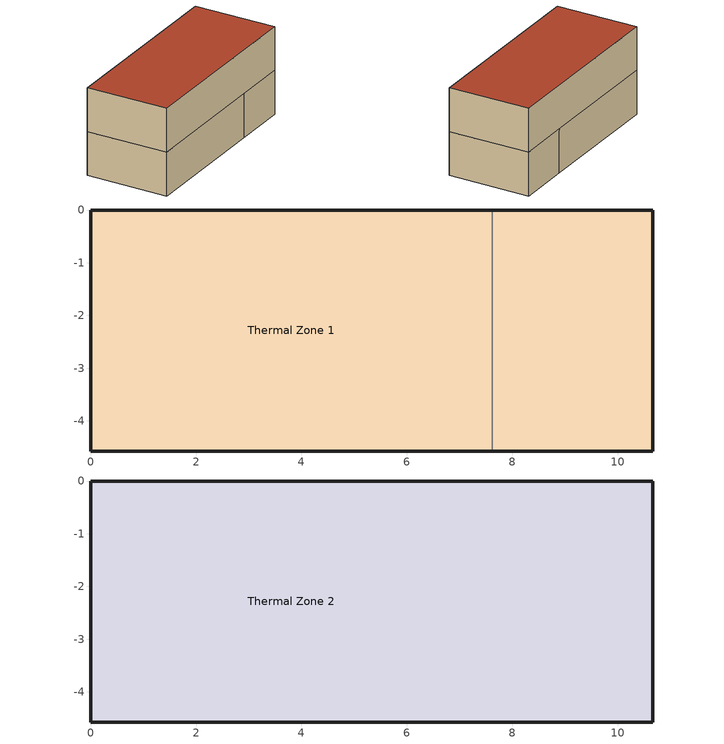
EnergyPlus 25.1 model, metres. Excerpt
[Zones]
Thermal Zone 1
 floor ground (ExtSlabCarpet 4in ClimateZone 1-8): 0,-4.57 0,0 7.62,0 7.62,-4.57 z0; 10.67,0 10.67,-4.57 7.62,-4.57 7.62,0 z0
 wall outside (ASHRAE 189.1-2009 ExtWall Mass ClimateZone 4): 0,0 0,-4.57 7.62,-4.57 10.67,-4.57 10.67,0 7.62,0 0,0 z0:2.44
 wall to Thermal Zone 1 (Interior Wall): 7.62,-4.57 7.62,0 7.62,-4.57 z0:2.44
Thermal Zone 2
 floor to Thermal Zone 1 (Interior Floor): 10.67,0 10.67,-4.57 7.62,-4.57 7.62,0 z2.44; 7.62,0 7.62,-4.57 0,-4.57 0,0 z2.44
 wall outside (ASHRAE 189.1-2009 ExtWall Mass ClimateZone 4): 10.67,-4.57 10.67,0 0,0 0,-4.57 10.67,-4.57 z2.44:4.88
 roof outside (ASHRAE 189.1-2009 ExtRoof IEAD ClimateZone 2-5): 0,0 0,-4.57 10.67,-4.57 10.67,0 z4.88
[Building]
Building 1: North Axis {deg}=-0
[Site:Location]
SEVILLA: Latitude {deg}=37.42; Longitude {deg}=-5.9; Time Zone {hr}=1; Elevation {m}=31; Keep Site Location Information=No
[SizingPeriod:DesignDay] Day of Month=21; Dry-Bulb Temperature Range Modifier Type=DefaultMultipliers; Barometric Pressure {Pa}=100953; Rain Indicator=No; Snow Indicator=No; Daylight Saving Time Indicator=No; Begin Environment Reset Mode=FullResetAtBeginEnvironment
Name | Month | Day Type | Maximum Dry-Bulb Temperature {C} | Daily Dry-Bulb Temperature Range {deltaC} | Humidity Condition Type | Wetbulb or DewPoint at Maximum Dry-Bulb {C} | Wind Speed {m/s} | Wind Direction {deg} | Solar Model Indicator | ASHRAE Clear Sky Optical Depth for Beam Irradiance (taub) | ASHRAE Clear Sky Optical Depth for Diffuse Irradiance (taud) | Enthalpy at Maximum Dry-Bulb {J/kg} | Sky Clearness
SEVILLA Ann Clg .4% Condns DB=>MWB | 7 | SummerDesignDay | 39.9 | 16.4 | Wetbulb | 23.8 | 3.4 | 240 | ASHRAETau | 0.447 | 2.027
SEVILLA Ann Clg .4% Condns DP=>MDB | 7 | SummerDesignDay | 28.9 | 16.4 | Dewpoint | 22 | 3.4 | 240 | ASHRAETau | 0.447 | 2.027
SEVILLA Ann Clg .4% Condns Enth=>MDB | 7 | SummerDesignDay | 36.4 | 16.4 | Enthalpy |  | 3.4 | 240 | ASHRAETau | 0.447 | 2.027 | 76300
SEVILLA Ann Clg .4% Condns WB=>MDB | 7 | SummerDesignDay | 36.6 | 16.4 | Wetbulb | 25.1 | 3.4 | 240 | ASHRAETau | 0.447 | 2.027
SEVILLA Ann Htg 99.6% Condns DB | 1 | WinterDesignDay | 1.3 | 0 | Wetbulb | 1.3 | 1.3 | 30 | ASHRAEClearSky |  |  |  | 0
SEVILLA Ann Htg Wind 99.6% Condns WS=>MCDB | 1 | WinterDesignDay | 13.5 | 0 | Wetbulb | 13.5 | 10.4 | 30 | ASHRAEClearSky |  |  |  | 0
SEVILLA Ann Hum_n 99.6% Condns DP=>MCDB | 1 | WinterDesignDay | 8 | 0 | Dewpoint | -4.7 | 1.3 | 30 | ASHRAEClearSky |  |  |  | 0
[Material] Thermal Absorptance=0.9
Name | Roughness | Thickness {m} | Conductivity {W/m-K} | Density {kg/m3} | Specific Heat {J/kg-K} | Solar Absorptance | Visible Absorptance
1/2IN Gypsum | Smooth | 0.0127 | 0.16 | 784.9 | 830 | 0.4 | 0.4
1IN Stucco | Smooth | 0.0253 | 0.6918 | 1858 | 837 | 0.92 | 0.92
8IN Concrete HW | MediumRough | 0.2033 | 1.7296 | 2243 | 837 | 0.65 | 0.65
F16 Acoustic tile | MediumSmooth | 0.0191 | 0.06 | 368 | 590 | 0.3 | 0.3
G01a 19mm gypsum board | MediumSmooth | 0.019 | 0.16 | 800 | 1090 | 0.4 | 0.4
M11 100mm lightweight concrete | MediumRough | 0.1016 | 0.53 | 1280 | 840 | 0.5 | 0.5
MAT-CC05 4 HW CONCRETE | Rough | 0.1016 | 1.311 | 2240 | 836.8 | 0.85 | 0.85
Metal Decking | MediumSmooth | 0.0015 | 45.006 | 7680 | 418.4 | 0.6 | 0.6
Roof Insulation [21] | MediumRough | 0.2105 | 0.049 | 265 | 836.8 | 0.7 | 0.7
Roof Membrane | VeryRough | 0.0095 | 0.16 | 1121.29 | 1460 | 0.7 | 0.7
Wall Insulation [37] | MediumRough | 0.0681 | 0.0432 | 91 | 837 | 0.5 | 0.5
[Material:AirGap]
Name | Thermal Resistance {m2-K/W}
F04 Wall air space resistance | 0.15
F05 Ceiling air space resistance | 0.18
[Material:NoMass]
CP02 CARPET PAD: Roughness=Smooth; Thermal Resistance {m2-K/W}=0.1; Thermal Absorptance=0.9; Solar Absorptance=0.8; Visible Absorptance=0.8
[Construction]
ASHRAE 189.1-2009 ExtRoof IEAD ClimateZone 2-5: Roof Membrane, Roof Insulation [21], Metal Decking
ASHRAE 189.1-2009 ExtWall Mass ClimateZone 4: 1IN Stucco, 8IN Concrete HW, Wall Insulation [37], 1/2IN Gypsum
ExtSlabCarpet 4in ClimateZone 1-8: MAT-CC05 4 HW CONCRETE, CP02 CARPET PAD
Interior Floor: F16 Acoustic tile, F05 Ceiling air space resistance, M11 100mm lightweight concrete
Interior Wall: G01a 19mm gypsum board, F04 Wall air space resistance, G01a 19mm gypsum board
[Zone] Multiplier=1; Part of Total Floor Area=Yes
Thermal Zone 1; Thermal Zone 2
[Space] Space Type=189.1-2009 - Office - OpenOffice - CZ4-8
Name | Zone
Space 1 - 1; Space 1 - 2 | Thermal Zone 1
Space 2 - 1 | Thermal Zone 2
[SpaceList]
189.1-2009 - Office - OpenOffice - CZ4-8: Space 1 - 1, Space 1 - 2, Space 2 - 1
[Lights]
189.1-2009 - Office - OpenOffice - CZ4-8 Lights: Zone or ZoneList or Space or SpaceList=189.1-2009 - Office - OpenOffice - CZ4-8; Schedule=Office Bldg Light; Design Level Calculation Method=Watts/Area; Watts per Floor Area {W/m2}=10.6563
[People]
189.1-2009 - Office - OpenOffice - CZ4-8 People: Zone or ZoneList or Space or SpaceList=189.1-2009 - Office - OpenOffice - CZ4-8; Number of People Schedule=Office Work Occ; Number of People Calculation Method=People/Area; People per Floor Area {person/m2}=0.0565105; Fraction Radiant=0.3; Activity Level Schedule=Office Activity; Work Efficiency Schedule=Always On Continuous; Clothing Insulation Schedule=Always On Continuous; Air Velocity Schedule=Always On Continuous; Thermal Comfort Model 1 Type=Fanger
[ElectricEquipment]
189.1-2009 - Office - OpenOffice - CZ4-8 Electric Equipment: Zone or ZoneList or Space or SpaceList=189.1-2009 - Office - OpenOffice - CZ4-8; Schedule=Office Bldg Equip; Design Level Calculation Method=Watts/Area; Watts per Floor Area {W/m2}=7.64238
[ZoneInfiltration:DesignFlowRate]
189.1-2009 - Office - OpenOffice - CZ4-8 Infiltration: Zone or ZoneList or Space or SpaceList=189.1-2009 - Office - OpenOffice - CZ4-8; Schedule=Office Infil Quarter On; Design Flow Rate Calculation Method=Flow/ExteriorArea; Flow Rate per Exterior Surface Area {m3/s-m2}=0.000226568; Density Basis=Outdoor
[ZoneHVAC:TerminalUnit:VariableRefrigerantFlow] Terminal Unit Availability Schedule=Always On Discrete hvac_library; Cooling Supply Air Flow Rate {m3/s}=Autosize; No Cooling Supply Air Flow Rate {m3/s}=Autosize; Heating Supply Air Flow Rate {m3/s}=Autosize; No Heating Supply Air Flow Rate {m3/s}=Autosize; Cooling Outdoor Air Flow Rate {m3/s}=Autosize; Heating Outdoor Air Flow Rate {m3/s}=Autosize; No Load Outdoor Air Flow Rate {m3/s}=Autosize; Supply Air Fan Operating Mode Schedule=Always On Discrete hvac_library; Supply Air Fan Placement=DrawThrough; Zone Terminal Unit On Parasitic Electric Energy Use {W}=30; Zone Terminal Unit Off Parasitic Electric Energy Use {W}=20; Rated Heating Capacity Sizing Ratio {W/W}=1; Maximum Supply Air Temperature from Supplemental Heater {C}=Autosize; Maximum Outdoor Dry-Bulb Temperature for Supplemental Heater Operation {C}=21
Name | Supply Air Fan Object | Outside Air Mixer Object | Cooling Coil Object | Heating Coil Object
VRF Zone Terminal Thermal Zone 1 | VRF Zone Terminal Fan | VRF Zone Terminal Thermal Zone 1 OA Mixer | VRF Zone Terminal Cooling Coil | VRF Zone Terminal Heating Coil
VRF Zone Terminal Thermal Zone 2 | VRF Zone Terminal Fan 1 | VRF Zone Terminal Thermal Zone 2 OA Mixer | VRF Zone Terminal Cooling Coil 1 | VRF Zone Terminal Heating Coil 1
[Coil:Cooling:DX:VariableRefrigerantFlow] Availability Schedule=Always On Discrete hvac_library; Gross Rated Total Cooling Capacity {W}=Autosize; Gross Rated Sensible Heat Ratio=Autosize; Rated Air Flow Rate {m3/s}=Autosize; Cooling Capacity Ratio Modifier Function of Temperature Curve=VRFTUCoolCapFT; Cooling Capacity Modifier Curve Function of Flow Fraction=VRFACCoolCapFFF
VRF Zone Terminal Cooling Coil; VRF Zone Terminal Cooling Coil 1
[Coil:Heating:DX:VariableRefrigerantFlow] Availability Schedule=Always On Discrete hvac_library; Gross Rated Heating Capacity {W}=Autosize; Rated Air Flow Rate {m3/s}=Autosize; Heating Capacity Ratio Modifier Function of Temperature Curve=Coil Heating DX Variable Refrigerant Flow 1 VRFTUHeatCAPFT; Heating Capacity Modifier Function of Flow Fraction Curve=Coil Heating DX Variable Refrigerant Flow 1 VRFACCoolCapFFF
VRF Zone Terminal Heating Coil; VRF Zone Terminal Heating Coil 1
[Fan:OnOff] Availability Schedule=Always On Discrete hvac_library; Fan Total Efficiency=0.6; Pressure Rise {Pa}=300; Maximum Flow Rate {m3/s}=Autosize; Motor Efficiency=0.8; Motor In Airstream Fraction=1; Fan Power Ratio Function of Speed Ratio Curve=Fan On Off Power Curve 19; Fan Efficiency Ratio Function of Speed Ratio Curve=Fan On Off Efficiency Curve 6
VRF Zone Terminal Fan; VRF Zone Terminal Fan 1
[Zone equipment]
Thermal Zone 1: VRF Zone Terminal Thermal Zone 1
Thermal Zone 2: VRF Zone Terminal Thermal Zone 2
[Sizing:Zone] Zone Cooling Design Supply Air Temperature Input Method=SupplyAirTemperature; Zone Cooling Design Supply Air Temperature {C}=14; Zone Cooling Design Supply Air Temperature Difference {deltaC}=11.11; Zone Heating Design Supply Air Temperature Input Method=SupplyAirTemperature; Zone Heating Design Supply Air Temperature {C}=40; Zone Heating Design Supply Air Temperature Difference {deltaC}=11.11; Zone Cooling Design Supply Air Humidity Ratio {kgWater/kgDryAir}=0.0085; Zone Heating Design Supply Air Humidity Ratio {kgWater/kgDryAir}=0.008; Cooling Design Air Flow Method=DesignDay; Cooling Design Air Flow Rate {m3/s}=0; Cooling Minimum Air Flow per Zone Floor Area {m3/s-m2}=0.000762; Cooling Minimum Air Flow {m3/s}=0; Cooling Minimum Air Flow Fraction=0; Heating Design Air Flow Method=DesignDay; Heating Design Air Flow Rate {m3/s}=0; Heating Maximum Air Flow per Zone Floor Area {m3/s-m2}=0.002032; Heating Maximum Air Flow {m3/s}=0.141576; Heating Maximum Air Flow Fraction=0.3; Account for Dedicated Outdoor Air System=No; Zone Load Sizing Method=Sensible Load Only No Latent Load; Zone Latent Cooling Design Supply Air Humidity Ratio Input Method=HumidityRatioDifference; Zone Cooling Design Supply Air Humidity Ratio Difference {kgWater/kgDryAir}=0.005; Zone Latent Heating Design Supply Air Humidity Ratio Input Method=HumidityRatioDifference; Zone Humidification Design Supply Air Humidity Ratio Difference {kgWater/kgDryAir}=0.005; Type of Space Sum to Use=Coincident
Name | Design Specification Outdoor Air Object
Thermal Zone 1 | Thermal Zone 1 DSOA Space List
Thermal Zone 2 | 189.1-2009 - Office - OpenOffice - CZ4-8 Ventilation
[DesignSpecification:OutdoorAir]
189.1-2009 - Office - OpenOffice - CZ4-8 Ventilation: Outdoor Air Method=Sum; Outdoor Air Flow per Person {m3/s-person}=0.00943895; Outdoor Air Flow per Zone Floor Area {m3/s-m2}=0; Outdoor Air Flow per Zone {m3/s}=0; Outdoor Air Flow Air Changes per Hour {1/hr}=0
[DesignSpecification:OutdoorAir:SpaceList]
Thermal Zone 1 DSOA Space List: Space Name 1=Space 1 - 1; Space Design Specification Outdoor Air Object Name 1=189.1-2009 - Office - OpenOffice - CZ4-8 Ventilation; Space Name 2=Space 1 - 2; Space Design Specification Outdoor Air Object Name 2=189.1-2009 - Office - OpenOffice - CZ4-8 Ventilation
[AirConditioner:VariableRefrigerantFlow]
VRF System: Availability Schedule=Always On Discrete hvac_library; Gross Rated Total Cooling Capacity {W}=Autosize; Gross Rated Cooling COP {W/W}=3.3; Minimum Condenser Inlet Node Temperature in Cooling Mode {C}=-5; Maximum Condenser Inlet Node Temperature in Cooling Mode {C}=43; Cooling Capacity Ratio Modifier Function of Low Temperature Curve=VRF System VRFCoolCapFT; Cooling Capacity Ratio Boundary Curve=VRF System VRFCoolCapFTBoundary; Cooling Capacity Ratio Modifier Function of High Temperature Curve=VRF System VRFCoolCapFTHi; Cooling Energy Input Ratio Modifier Function of Low Temperature Curve=VRF System VRFCoolEIRFT; Cooling Energy Input Ratio Boundary Curve=VRF System VRFCoolEIRFTBoundary; Cooling Energy Input Ratio Modifier Function of High Temperature Curve=VRF System VRFCoolEIRFTHi; Cooling Energy Input Ratio Modifier Function of Low Part-Load Ratio Curve=VRF System CoolingEIRLowPLR; Cooling Energy Input Ratio Modifier Function of High Part-Load Ratio Curve=VRF System CoolingEIRHiPLR; Cooling Combination Ratio Correction Factor Curve=VRF System CoolingCombRatio; Cooling Part-Load Fraction Correlation Curve=VRF System VRFCPLFFPLR; Gross Rated Heating Capacity {W}=Autosize; Rated Heating Capacity Sizing Ratio {W/W}=1; Gross Rated Heating COP {W/W}=3.5; Minimum Condenser Inlet Node Temperature in Heating Mode {C}=-20; Maximum Condenser Inlet Node Temperature in Heating Mode {C}=30; Heating Capacity Ratio Modifier Function of Low Temperature Curve=VRF System VRFHeatCapFT; Heating Capacity Ratio Boundary Curve=VRF System VRFHeatCapFTBoundary; Heating Capacity Ratio Modifier Function of High Temperature Curve=VRF System VRFHeatCapFTHi; Heating Energy Input Ratio Modifier Function of Low Temperature Curve=VRF System VRFHeatEIRFT; Heating Energy Input Ratio Boundary Curve=VRF System VRFHeatEIRFTBoundary; Heating Energy Input Ratio Modifier Function of High Temperature Curve=VRF System VRFHeatEIRFTHi; Heating Performance Curve Outdoor Temperature Type=WetBulbTemperature; Heating Energy Input Ratio Modifier Function of Low Part-Load Ratio Curve=VRF System HeatingEIRLowPLR; Heating Energy Input Ratio Modifier Function of High Part-Load Ratio Curve=VRF System HeatingEIRHiPLR; Heating Combination Ratio Correction Factor Curve=VRF System HeatingCombRatio; Heating Part-Load Fraction Correlation Curve=VRF System VRFCPLFFPLR; Minimum Heat Pump Part-Load Ratio=0.5; Master Thermostat Priority Control Type=LoadPriority; Zone Terminal Unit List=VRF System Terminal List; Heat Pump Waste Heat Recovery=No; Equivalent Piping Length used for Piping Correction Factor in Cooling Mode {m}=30; Vertical Height used for Piping Correction Factor {m}=10; Piping Correction Factor for Length in Cooling Mode Curve=VRF System CoolingLengthCorrectionFactor; Piping Correction Factor for Height in Cooling Mode Coefficient {1/m}=-0.000386; Equivalent Piping Length used for Piping Correction Factor in Heating Mode {m}=30; Piping Correction Factor for Length in Heating Mode Curve=VRF System HeatingLengthCorrectionFactor; Piping Correction Factor for Height in Heating Mode Coefficient {1/m}=0; Crankcase Heater Power per Compressor {W}=15; Number of Compressors=3; Ratio of Compressor Size to Total Compressor Capacity {W/W}=0.33; Maximum Outdoor Dry-Bulb Temperature for Crankcase Heater {C}=7; Defrost Strategy=Resistive; Defrost Control=Timed; Defrost Time Period Fraction=0.058333; Resistive Defrost Heater Capacity {W}=1e-07; Maximum Outdoor Dry-bulb Temperature for Defrost Operation {C}=7; Condenser Type=AirCooled; Water Condenser Volume Flow Rate {m3/s}=Autosize; Evaporative Condenser Effectiveness=0.9; Evaporative Condenser Air Flow Rate {m3/s}=Autosize; Evaporative Condenser Pump Rated Power Consumption {W}=Autosize; Basin Heater Capacity {W/K}=0; Basin Heater Setpoint Temperature {C}=2; Fuel Type=Electricity; Minimum Condenser Inlet Node Temperature in Heat Recovery Mode {C}=0; Maximum Condenser Inlet Node Temperature in Heat Recovery Mode {C}=20; Heat Recovery Cooling Capacity Modifier Curve=VRF System Heat Recovery Cooling Cap Modifier; Initial Heat Recovery Cooling Capacity Fraction {W/W}=0.5; Heat Recovery Cooling Capacity Time Constant {hr}=0.083; Heat Recovery Cooling Energy Modifier Curve=VRF System Heat Recovery Cooling Energy Modifier; Initial Heat Recovery Cooling Energy Fraction {W/W}=1; Heat Recovery Cooling Energy Time Constant {hr}=0; Heat Recovery Heating Capacity Modifier Curve=VRF System Heat Recovery Heating Cap Modifier; Initial Heat Recovery Heating Capacity Fraction {W/W}=0.5; Heat Recovery Heating Capacity Time Constant {hr}=0.083; Heat Recovery Heating Energy Modifier Curve=VRF System Heat Recovery Heating Energy Modifier; Initial Heat Recovery Heating Energy Fraction {W/W}=0.5; Heat Recovery Heating Energy Time Constant {hr}=0
[ZoneTerminalUnitList]
VRF System Terminal List: Zone Terminal Unit Name 1=VRF Zone Terminal Thermal Zone 1; Zone Terminal Unit Name 2=VRF Zone Terminal Thermal Zone 2
[Schedule:Day:Interval]
Office Bldg Light Rule 1 Day Schedule: No, 24:00, 0.05
Office Bldg Light Default Schedule: No, 05:00, 0.05, 07:00, 0.1, 08:00, 0.3, 17:00, 0.9, 18:00, 0.7, 20:00, 0.5, 22:00, 0.3, 23:00, 0.1, 24:00, 0.05
Office Bldg Light Rule 2 Day Schedule: No, 06:00, 0.05, 08:00, 0.1, 14:00, 0.5, 17:00, 0.15, 24:00, 0.05
Office Bldg Light Summer Design Day; Office Bldg Equip Summer Design Day; Office Infil Quarter On Rule 1 Day Schedule: No, 24:00, 1
Office Bldg Light Winter Design Day; Office Bldg Occ Rule 1 Day Schedule; Office Bldg Occ Winter Design Day; Office Bldg Equip Winter Design Day: No, 24:00, 0
Office Bldg Occ Default Schedule: No, 06:00, 0, 07:00, 0.1, 08:00, 0.2, 12:00, 0.85, 13:00, 0.5, 17:00, 0.85, 18:00, 0.7, 20:00, 0.4, 22:00, 0.1, 24:00, 0.05
Office Bldg Occ Rule 2 Day Schedule: No, 06:00, 0, 08:00, 0.1, 14:00, 0.4, 17:00, 0.1, 24:00, 0
Office Bldg Occ Summer Design Day: No, 06:00, 0, 22:00, 1, 24:00, 0.05
Office Activity Default Schedule; Office Activity Summer Design Day; Office Activity Winter Design Day: No, 24:00, 132
Office Bldg Equip Rule 1 Day Schedule: No, 24:00, 0.3
Office Bldg Equip Default Schedule: No, 08:00, 0.4, 12:00, 0.9, 13:00, 0.8, 17:00, 0.9, 18:00, 0.8, 20:00, 0.6, 22:00, 0.5, 24:00, 0.4
Office Bldg Equip Rule 2 Day Schedule: No, 06:00, 0.3, 08:00, 0.4, 14:00, 0.5, 17:00, 0.35, 24:00, 0.3
Office Infil Quarter On Default Schedule; Office Infil Quarter On Summer Design Day: No, 06:00, 1, 22:00, 0.25, 24:00, 1
Office Infil Quarter On Rule 2 Day Schedule; Office Infil Quarter On Winter Design Day: No, 06:00, 1, 18:00, 0.25, 24:00, 1
[Schedule:Week:Daily]
Office Bldg Light Week Rule - Jan1-Dec31: Office Bldg Light Rule 1 Day Schedule, Office Bldg Light Default Schedule, Office Bldg Light Default Schedule, Office Bldg Light Default Schedule, Office Bldg Light Default Schedule, Office Bldg Light Default Schedule, Office Bldg Light Rule 2 Day Schedule, Office Bldg Light Default Schedule, Office Bldg Light Summer Design Day, Office Bldg Light Winter Design Day, Office Bldg Light Default Schedule, Office Bldg Light Default Schedule
Office Work Occ Week Rule - Jan1-Dec31: Office Bldg Occ Rule 1 Day Schedule, Office Bldg Occ Default Schedule, Office Bldg Occ Default Schedule, Office Bldg Occ Default Schedule, Office Bldg Occ Default Schedule, Office Bldg Occ Default Schedule, Office Bldg Occ Rule 2 Day Schedule, Office Bldg Occ Default Schedule, Office Bldg Occ Summer Design Day, Office Bldg Occ Winter Design Day, Office Bldg Occ Default Schedule, Office Bldg Occ Default Schedule
Office Activity Week Rule - Jan1-Dec31: Office Activity Default Schedule, Office Activity Default Schedule, Office Activity Default Schedule, Office Activity Default Schedule, Office Activity Default Schedule, Office Activity Default Schedule, Office Activity Default Schedule, Office Activity Default Schedule, Office Activity Summer Design Day, Office Activity Winter Design Day, Office Activity Default Schedule, Office Activity Default Schedule
Office Bldg Equip Week Rule - Jan1-Dec31: Office Bldg Equip Rule 1 Day Schedule, Office Bldg Equip Default Schedule, Office Bldg Equip Default Schedule, Office Bldg Equip Default Schedule, Office Bldg Equip Default Schedule, Office Bldg Equip Default Schedule, Office Bldg Equip Rule 2 Day Schedule, Office Bldg Equip Default Schedule, Office Bldg Equip Summer Design Day, Office Bldg Equip Winter Design Day, Office Bldg Equip Default Schedule, Office Bldg Equip Default Schedule
Office Infil Quarter On Week Rule - Jan1-Dec31: Office Infil Quarter On Rule 1 Day Schedule, Office Infil Quarter On Default Schedule, Office Infil Quarter On Default Schedule, Office Infil Quarter On Default Schedule, Office Infil Quarter On Default Schedule, Office Infil Quarter On Default Schedule, Office Infil Quarter On Rule 2 Day Schedule, Office Infil Quarter On Default Schedule, Office Infil Quarter On Summer Design Day, Office Infil Quarter On Winter Design Day, Office Infil Quarter On Default Schedule, Office Infil Quarter On Default Schedule
[Schedule:Year]
Office Bldg Light: Office Bldg Light Week Rule - Jan1-Dec31, 1, 1, 12, 31
Office Work Occ: Office Work Occ Week Rule - Jan1-Dec31, 1, 1, 12, 31
Office Activity: Office Activity Week Rule - Jan1-Dec31, 1, 1, 12, 31
Office Bldg Equip: Office Bldg Equip Week Rule - Jan1-Dec31, 1, 1, 12, 31
Office Infil Quarter On: Office Infil Quarter On Week Rule - Jan1-Dec31, 1, 1, 12, 31
[Schedule:Constant] Hourly Value=1
Always On Continuous; Always On Discrete hvac_library
[Curve:Biquadratic] Output Unit Type=Dimensionless
Name | Coefficient1 Constant | Coefficient2 x | Coefficient3 x**2 | Coefficient4 y | Coefficient5 y**2 | Coefficient6 x*y | Minimum Value of x {BasedOnField A2} | Maximum Value of x {BasedOnField A2} | Minimum Value of y {BasedOnField A3} | Maximum Value of y {BasedOnField A3} | Minimum Curve Output {BasedOnField A4} | Maximum Curve Output {BasedOnField A4} | Input Unit Type for X | Input Unit Type for Y
VRFTUCoolCapFT | 0.0585884 | 0.0587397 | -0.000210275 | 0.010937 | -0.000121955 | -0.000524662 | 15 | 23.89 | 20 | 43.33 | 0.8083 | 1.2583 | Temperature | Temperature
Coil Heating DX Variable Refrigerant Flow 1 VRFTUHeatCAPFT | 0.375444 | 0.0668191 | -0.00194171 | 0.0442618 | -0.000400958 | -0.00148198 | 21.11 | 27.22 | -15 | 18.33 | 0.6074 | 1 | Temperature | Temperature
VRF System VRFCoolCapFT | 0.576883 | 0.017448 | 0.000583269 | -1.76324e-06 | -7.474e-09 | -1.30413e-07 | 15 | 24 | -5 | 23 |  |  | Temperature | Temperature
VRF System VRFCoolCapFTHi | 0.686736 | 0.0207631 | 0.0005447 | -0.0016218 | -4.259e-07 | -0.0003392 | 15 | 24 | 16 | 43 |  |  | Temperature | Temperature
VRF System VRFCoolEIRFT | 0.989011 | -0.0234797 | 0.000199711 | 0.00596834 | -1.0289e-07 | -0.00015686 | 15 | 24 | -5 | 23 |  |  | Temperature | Temperature
VRF System VRFCoolEIRFTHi | -1.43951 | 0.161985 | -0.00349118 | 0.0269443 | 0.000134616 | -0.000671494 | 15 | 23.9 | 16.8 | 43.3 |  |  | Temperature | Temperature
VRF System VRFHeatCapFT | 1.01209 | -0.00124676 | -0.000127185 | 0.0267564 | -4.986e-07 | -0.000263524 | 21.1 | 27.2 | -20 | 3.33 |  |  | Temperature | Temperature
VRF System VRFHeatCapFTHi | 2.58599 | -0.0953227 | 0.000955329 | 0 | 0 | 0 | 21.1 | 27.2 | -9.44 | 15 |  |  | Temperature | Temperature
VRF System VRFHeatEIRFT | 0.722429 | 0.00345666 | 0.000650703 | -0.00264354 | 0.00124648 | -0.000100916 | 21.1 | 27.2 | -20 | 3.33 |  |  | Temperature | Temperature
VRF System VRFHeatEIRFTHi | 1.38857 | -0.0229771 | 0.000537274 | -0.0273937 | 0.000403043 | -5.9786e-05 | 21.1 | 27.2 | 0 | 1 |  |  | Temperature | Temperature
VRF System CoolingLengthCorrectionFactor | 2.03882 | -0.00242606 | 3.5512e-06 | -1.68581 | 0.668703 | -4.5706e-05 | 7.62 | 182.88 | 0.8 | 1.5 |  |  | Temperature | Temperature
VRF System HeatingLengthCorrectionFactor | 1 | 0 | 0 | 0 | 0 | 0 | 0 | 1 | 0 | 1 |  |  | Dimensionless | Dimensionless
VRF System Heat Recovery Cooling Cap Modifier; VRF System Heat Recovery Heating Cap Modifier | 0.9 | 0 | 0 | 0 | 0 | 0 | 0 | 1 | 0 | 1 |  |  | Dimensionless | Dimensionless
VRF System Heat Recovery Cooling Energy Modifier; VRF System Heat Recovery Heating Energy Modifier | 1.1 | 0 | 0 | 0 | 0 | 0 | 0 | 1 | 0 | 1 |  |  | Dimensionless | Dimensionless
[Curve:Quadratic] Coefficient1 Constant=0.8; Coefficient2 x=0.2; Coefficient3 x**2=0; Minimum Value of x {BasedOnField A2}=0.5; Maximum Value of x {BasedOnField A2}=1.5
VRFACCoolCapFFF; Coil Heating DX Variable Refrigerant Flow 1 VRFACCoolCapFFF
[Curve:Exponent]
Fan On Off Power Curve 19: Coefficient1 Constant=1; Coefficient2 Constant=0; Coefficient3 Constant=0; Minimum Value of x {BasedOnField A2}=0; Maximum Value of x {BasedOnField A2}=1
[Curve:Cubic]
Name | Coefficient1 Constant | Coefficient2 x | Coefficient3 x**2 | Coefficient4 x**3 | Minimum Value of x {BasedOnField A2} | Maximum Value of x {BasedOnField A2} | Input Unit Type for X | Output Unit Type
Fan On Off Efficiency Curve 6 | 1 | 0 | 0 | 0 | 0 | 1
VRF System VRFCoolCapFTBoundary | 25.73 | -0.0315004 | -0.014166 | 0 | 11 | 30 | Temperature | Temperature
VRF System VRFCoolEIRFTBoundary | 25.7347 | -0.0315004 | -0.014166 | 0 | 15 | 24 | Temperature | Temperature
VRF System CoolingEIRLowPLR | 0.454123 | -0.172969 | 1.08287 | -0.361848 | 0.5 | 1 | Temperature | Temperature
VRF System CoolingEIRHiPLR; VRF System HeatingEIRHiPLR | 1 | 0 | 0 | 0 | 1 | 1.5 | Dimensionless | Dimensionless
VRF System CoolingCombRatio | 0.576593 | 0.634941 | -0.307609 | 0.0960753 | 1 | 1.5 | Dimensionless | Dimensionless
VRF System VRFCPLFFPLR | 0.85 | 0.15 | 0 | 0 | 1 | 1 | Dimensionless | Dimensionless
VRF System VRFHeatCapFTBoundary; VRF System VRFHeatEIRFTBoundary | 58.577 | -3.0255 | 0.0193 | 0 | 15 | 23.9 | Temperature | Temperature
VRF System HeatingEIRLowPLR | 0.392474 | 0.0760164 | 0.698324 | -0.168841 | 0.5 | 1 | Dimensionless | Dimensionless
VRF System HeatingCombRatio | 0.76672 | 0.26173 | -0.015911 | -0.0125388 | 1 | 1.5 | Dimensionless | Dimensionless
